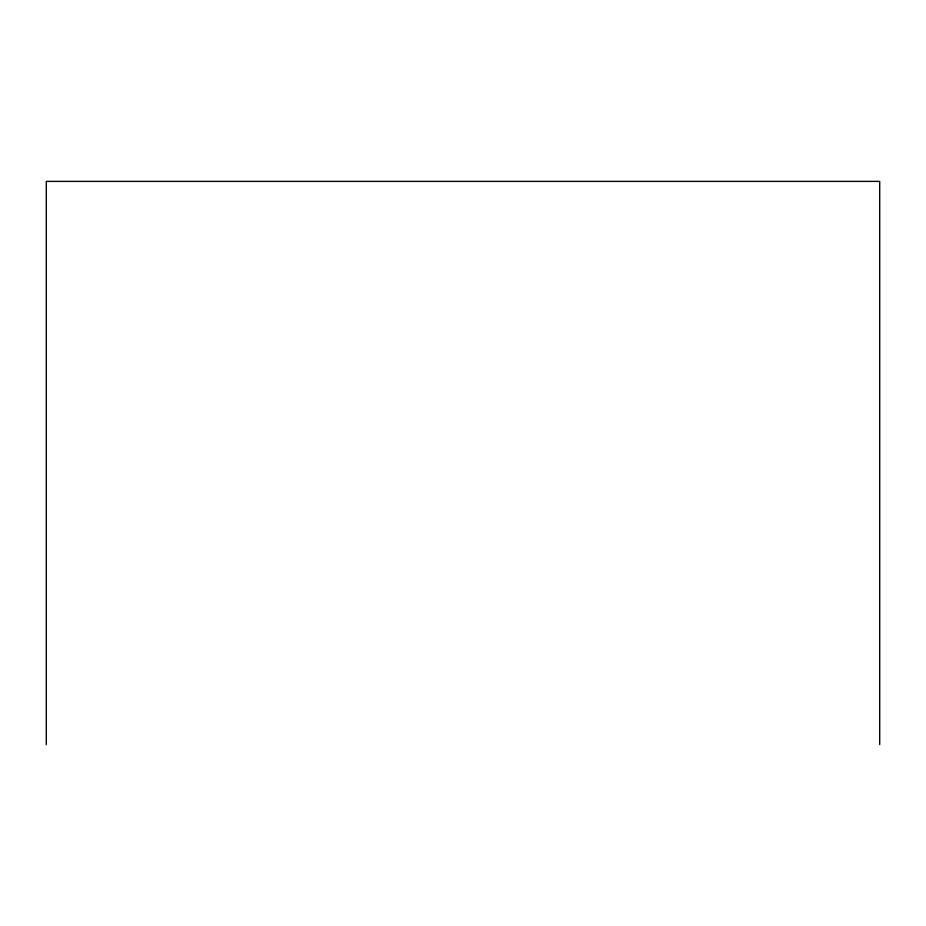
<?xml version="1.0" encoding="UTF-8"?>
<svg xmlns="http://www.w3.org/2000/svg" width="926" height="926" viewBox="0 0 926 926"><rect width="100%" height="100%" fill="white"/><g stroke="black" fill="none" stroke-linecap="round" stroke-linejoin="round"><path stroke-width="1.39" d="M879.7 744.608L879.7 181.392L46.3 181.392L46.3 744.608"/></g></svg>
